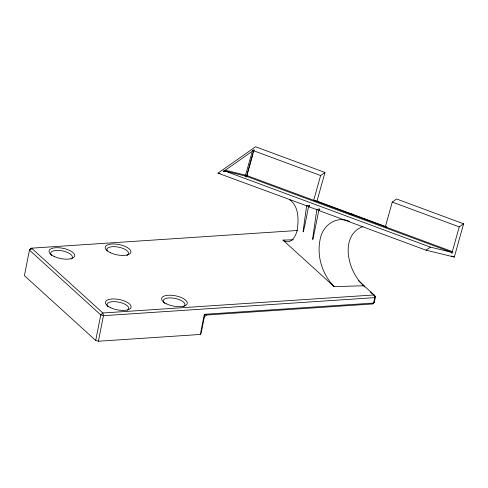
<?xml version="1.0" encoding="UTF-8"?>
<svg xmlns="http://www.w3.org/2000/svg" width="488" height="488" viewBox="0 0 488 488"><rect width="100%" height="100%" fill="white"/><g stroke="black" fill="none" stroke-linecap="round" stroke-linejoin="round"><path stroke-width="0.73" d="M245.928 176.863A0.805 0.677 -69.7 0 1 245.763 176.619L245.842 176.107L224.803 171.001A1.586 0.665 -25.3 0 1 224.571 171.148A1.202 0.506 -25.3 0 1 223.846 171.459L223.565 171.477M245.238 176.65A0.805 0.433 -76.4 0 1 245.464 175.344L252.345 151.207L225.267 170.233L245.653 175.186M95.709 340.471L100.766 314.919L102.852 312.997L374.101 294.953L375.473 296.643L374.4 302.06L372.314 303.981L206.454 315.016L204.319 314.315L200.336 334.451L98.399 341.234L95.709 340.471L24.4 275.641L29.457 250.088L30.225 249.1L31.543 248.166L297.479 230.476M98.399 341.234L103.456 315.681L102.852 312.997L31.543 248.166L29.457 250.088L100.766 314.919L103.456 315.681L374.711 297.637L375.473 296.643L373.79 295.112M358.381 280.661L374.101 294.953L374.711 297.637L373.637 303.054L204.319 314.315L204.368 316.938L201.099 333.463L200.336 334.451M304.762 225.694L308.514 206.686L309.569 205.521M304.683 226.066L303.359 231.678A2.501 1.244 84.3 0 1 303.286 231.867L303.139 231.574A5.868 2.91 84.3 0 1 303.164 231.166A12.645 6.295 84.3 0 1 303.188 230.678L306.616 205.985L309.392 205.277M246.452 177.004A0.805 0.677 -69.7 0 0 246.995 175.753L247.172 174.649M247.318 174.124L247.611 173.088M247.751 172.569L248.191 171.007M248.331 170.489L248.624 169.452M248.77 168.927L249.057 167.89M249.203 167.372L250.655 162.175M250.801 161.656L251.088 160.613M251.235 160.094L251.527 159.058M251.674 158.539L252.107 156.977M252.253 156.459L252.54 155.422M252.686 154.897L252.979 153.86M253.412 152.299L254.065 149.969M308.886 206.625L217.977 173.161L255.541 146.766L324.984 172.477L320.616 175.546L313.705 200.3L316.993 201.099L352.397 214.208A0.805 0.433 -76.4 0 0 352.562 215.116M316.993 201.099L324.984 172.477M312.893 239.163A7.131 3.562 84.6 0 0 312.991 238.846A15.244 7.607 84.6 0 0 313.113 238.418L318.798 210.499L426.036 250.198L454.316 257.06L463.6 223.803L396.616 199L392.248 202.069L385.337 226.822L386.649 227.14M245.842 176.107L451.449 252.235A0.805 0.677 -69.7 0 0 451.888 253.168A0.805 0.677 -69.7 0 0 452.766 252.558A0.805 0.677 -69.7 0 0 452.321 251.625L459.232 226.877L463.6 223.803M204.368 316.938L206.454 315.016M372.314 303.981L374.4 302.06M350.201 214.458L350.17 213.835A0.799 0.671 -55.5 0 0 349.926 213.72L353.22 214.506L386.411 226.798M426.036 250.198L430.404 247.129L451.449 252.235M362.956 226.524C338.733 235.619 348.084 272.847 363.981 285.748L334.164 286.651L282.973 240.102L293.404 239.791M30.225 249.1L31.744 248.996M245.501 175.314L246.928 175.704M309.16 206.814L308.514 206.68L319.134 210.413M319.451 210.627L318.841 210.499L319.902 209.218M217.977 173.161L220.155 173.685M352.397 214.208L349.109 213.409L246.721 175.497L253.626 150.743L320.616 175.546M349.554 221.418C335.274 215.153 321.702 226.463 319.902 240.718C316.84 257.164 322.592 274.689 334.164 286.651M252.808 150.444L253.845 150.743M392.248 202.069L459.232 226.877M349.933 213.714L452.321 251.625M430.404 247.129L224.803 171.001A0.805 0.433 -76.4 0 1 224.175 171.624A0.805 0.433 -76.4 0 1 223.986 170.696L223.443 171.404M451.455 256.005L454.316 257.06M282.973 240.102C291.397 246.233 297.296 234.173 297.601 227.115C298.662 217.666 298.186 205.692 289.646 199.696M319.768 209.029L318.524 209.01L316.791 209.749L312.729 238.12A14.475 7.222 84.5 0 0 312.692 238.547L312.686 238.608A6.759 3.373 84.5 0 0 312.668 238.98L312.814 239.364A2.678 1.336 84.6 0 0 312.893 239.163M362.56 284.901L364.804 286.944M370.423 292.05L372.667 294.093M349.78 214.311L349.347 213.524A0.799 0.671 -69 0 0 349.109 213.409M107.305 251.1A11.059 4.447 11.2 0 1 119.17 247.27A11.059 4.447 11.2 0 1 126.923 255.431M164.584 303.39A11.059 4.447 11.2 0 1 167.286 298.107A11.059 4.447 11.2 0 1 181.335 300.584A11.059 4.447 11.2 0 1 183.293 306.684M51.673 255.529A11.059 4.447 11.2 0 1 61.823 250.777A11.059 4.447 11.2 0 1 71.126 258.951M108.043 306.781A11.059 4.447 11.2 0 1 118.194 302.029A11.059 4.447 11.2 0 1 127.496 310.203M252.882 150.45A1.031 0.433 -25.3 0 1 254.102 149.926M252.253 151.042A0.872 0.366 -25.3 0 1 252.796 150.536M224.071 170.702A1.031 0.433 -25.3 0 1 225.188 170.184M245.763 176.619A0.805 0.433 -76.4 0 1 245.586 176.76M353.22 214.506A0.805 0.433 -76.4 0 1 352.97 214.988M350.067 214.506A0.805 0.433 -78.6 0 1 349.865 214.427M110.215 252.625A13.066 5.252 11.2 0 0 130.814 252.516A13.066 5.252 11.2 0 0 113.186 243.957A13.066 5.252 11.2 0 0 110.215 252.625M54.028 256.365A13.066 5.252 11.2 0 0 74.633 256.249A13.066 5.252 11.2 0 0 57.005 247.691A13.066 5.252 11.2 0 0 54.028 256.365M166.585 303.878A13.066 5.252 11.2 0 0 187.185 303.768A13.066 5.252 11.2 0 0 169.556 295.209A13.066 5.252 11.2 0 0 166.585 303.878M110.398 307.617A13.066 5.252 11.2 0 0 131.004 307.501A13.066 5.252 11.2 0 0 113.375 298.943A13.066 5.252 11.2 0 0 110.398 307.617"/></g></svg>
